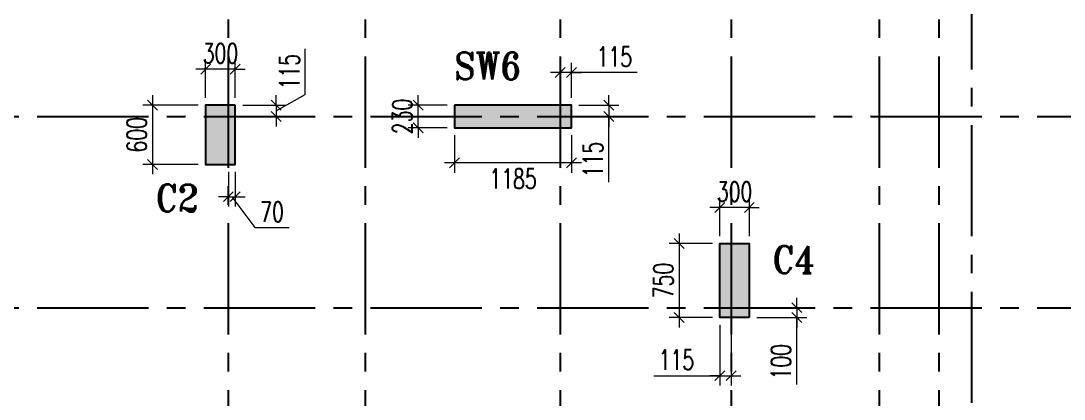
# Model space of a CAD drawing. Header units: millimetres. Extents: x 1123469 to 1752051, y -126924 to 196924.
# Drawn here: x 1414340 to 1424903, y -17889 to -14061 of the extents above; entities that cross this region are included whole.
import ezdxf

# ---------------------------------------------------------------- set-up
doc = ezdxf.new("R2010")
doc.units = ezdxf.units.MM
doc.header["$LTSCALE"] = 500
doc.header["$MEASUREMENT"] = 0
doc.header["$PDMODE"] = 34
for name, pattern in [('CONTINOUS', [0]), ('DASHDOT', [1, 0.5, -0.25, 0, -0.25]), ('Site$0$CENTER2', [1.125, 0.75, -0.125, 0.125, -0.125])]:
    doc.linetypes.add(name, pattern=pattern)
doc.layers.get('Defpoints').update_dxf_attribs({"lineweight": 0})
for name, color, linetype, lineweight in [('COL. NO.', 1, 'DASHDOT', 15), ('CUT OUT', 1, 'Continuous', 13), ('dim-M', 1, 'Continuous', 15), ('TOWER COL HATCH', 253, 'Continuous', 20)]:
    doc.layers.add(name, color=color, linetype=linetype, lineweight=lineweight)
for name, color, linetype in [('GLASS', 5, 'Continuous'), ('GRID', 7, 'Continuous'), ('TOWER AREA COLUMN.', 6, 'Continuous')]:
    doc.layers.add(name, color=color, linetype=linetype)
doc.styles.add('2MM', font='romans.shx', dxfattribs={"width": 0.7})
doc.styles.add('ROMANT', font='romant__.ttf', dxfattribs={"width": 0.9, "height": 600})
doc.dimstyles.new('RAJESH', dxfattribs={"dimtxt": 200, "dimasz": 180, "dimexe": 100, "dimexo": 250, "dimgap": 50, "dimtad": 2, "dimdec": 0, "dimzin": 1, "dimdsep": 46, "dimtxsty": '2MM', "dimblk": 'OBLIQUE', "dimcen": 0, "dimdle": 100, "dimclrd": 1, "dimclre": 1, "dimclrt": 3, "dimadec": 0, "dimazin": 0, "dimtfac": 1, "dimtdec": 0, "dimtix": 1, "dimtmove": 2, "dimatfit": 3, "dimfxl": 1, "dimtolj": 1, "dimlwd": -1, "dimarcsym": 0})

# ---------------------------------------------------------------- blocks, each defined once
blk = doc.blocks.new('EEE')
at = {"layer": 'GRID', "color": 16, "linetype": 'Site$0$CENTER2', "ltscale": 3}
for points in [[(1416440.6, 258923.2), (1416440.6, 223711.9)], [(1417825.6, 258923.2), (1417825.6, 223711.9)], [(1419800.6, 258923.2), (1419800.6, 223711.9)], [(1421530.6, 258923.2), (1421530.6, 223711.9)], [(1423030.6, 258923.2), (1423030.6, 223711.9)], [(1423635.6, 258923.2), (1423635.6, 223711.9)], [(1424487.3, 258923.2), (1423965.6, 258229.8), (1423965.6, 223711.9)], [(1363880.9, 243128.8), (1442964.5, 243128.8)], [(1363880.9, 241193.8), (1442964.5, 241193.8)]]:
    blk.add_lwpolyline(points, dxfattribs=at)
blk = doc.blocks.new('3tgra')
at = {"layer": 'TOWER COL HATCH'}
h = blk.add_hatch(color=253, dxfattribs=at)
h.dxf.hatch_style = 1
h.paths.add_polyline_path([(1389010, 82702), (1389010, 82472), (1387826, 82472), (1387826, 82702)])
h = blk.add_hatch(color=253, dxfattribs=at)
h.dxf.hatch_style = 1
h.paths.add_polyline_path([(1391231, 82702), (1391531, 82702), (1391531, 82102), (1391231, 82102)])
h = blk.add_hatch(color=253, dxfattribs=at)
h.dxf.hatch_style = 1
h.paths.add_polyline_path([(1386026, 80552), (1386326, 80552), (1386326, 81302), (1386026, 81302)])
at = {"layer": 'TOWER AREA COLUMN.', "color": 4}
for points in [[(1389010, 82702), (1389010, 82472), (1387826, 82472), (1387826, 82702)], [(1391231, 82702), (1391531, 82702), (1391531, 82102), (1391231, 82102)], [(1386026, 80552), (1386326, 80552), (1386326, 81302), (1386026, 81302)]]:
    blk.add_lwpolyline(points, close=True, dxfattribs=at)
blk = doc.blocks.new('_Oblique')
at = {"color": 0, "linetype": 'ByBlock', "lineweight": -2}
blk.add_line((-0.5, -0.5), (0.5, 0.5), dxfattribs=at)
blk = doc.blocks.new('*D1363')
at = {"layer": 'Defpoints', "color": 0, "ltscale": 100, "transparency": 16777216}
for p in [(1419916, 82702), (1419916, 82587), (1420293, 82587)]:
    blk.add_point(p, dxfattribs=at)
at = {"layer": 'dim-M', "color": 1, "ltscale": 100, "transparency": 16777216}
for p, q in [((1420293, 82702), (1420293, 82802)), ((1420293, 82702), (1420293, 82587)), ((1420293, 82702), (1420293, 82587)), ((1420293, 82587), (1420293, 82487)), ((1420293, 81921), (1420293, 82587))]:
    blk.add_line(p, q, dxfattribs=at)
at = {"layer": 'dim-M', "color": 1, "lineweight": -2, "ltscale": 100, "transparency": 16777216}
for p, q in [((1419991, 82702), (1420393, 82702)), ((1419991, 82587), (1420393, 82587))]:
    blk.add_line(p, q, dxfattribs=at)
at = {"layer": 'dim-M', "color": 1, "ltscale": 100, "transparency": 16777216, "xscale": 100, "yscale": 100, "zscale": 100}
for p, rotation in [((1420293, 82702), 270), ((1420293, 82587), 90)]:
    blk.add_blockref('_Oblique', p, dxfattribs=dict(at, rotation=rotation))
at = {"layer": 'dim-M', "color": 3, "ltscale": 100, "transparency": 16777216, "insert": (1420133, 82151), "char_height": 200, "attachment_point": 5, "rotation": 90, "style": '2MM'}
blk.add_mtext('\\A1;115', dxfattribs=at)
blk = doc.blocks.new('*D1364')
at = {"layer": 'Defpoints', "color": 0, "ltscale": 100, "transparency": 16777216}
for p in [(1419801, 83031), (1419801, 82702), (1419916, 82702)]:
    blk.add_point(p, dxfattribs=at)
at = {"layer": 'dim-M', "color": 1, "lineweight": -2, "ltscale": 100, "transparency": 16777216}
for p, q in [((1419801, 82777), (1419801, 83131)), ((1419916, 82777), (1419916, 83131))]:
    blk.add_line(p, q, dxfattribs=at)
at = {"layer": 'dim-M', "color": 1, "ltscale": 100, "transparency": 16777216}
for p, q in [((1419801, 83031), (1419701, 83031)), ((1419916, 83031), (1419801, 83031)), ((1419916, 83031), (1419801, 83031)), ((1419916, 83031), (1420016, 83031)), ((1420579, 83031), (1419916, 83031))]:
    blk.add_line(p, q, dxfattribs=at)
at = {"layer": 'dim-M', "color": 1, "ltscale": 100, "transparency": 16777216, "xscale": 100, "yscale": 100, "zscale": 100}
blk.add_blockref('_Oblique', (1419801, 83031), dxfattribs=at)
at = {"layer": 'dim-M', "color": 1, "ltscale": 100, "transparency": 16777216, "xscale": 100, "yscale": 100, "zscale": 100, "rotation": 180}
blk.add_blockref('_Oblique', (1419916, 83031), dxfattribs=at)
at = {"layer": 'dim-M', "color": 3, "ltscale": 100, "transparency": 16777216, "insert": (1420349, 83191), "char_height": 200, "attachment_point": 5, "style": '2MM'}
blk.add_mtext('\\A1;115', dxfattribs=at)
blk = doc.blocks.new('*D1365')
at = {"layer": 'Defpoints', "color": 0, "ltscale": 100, "transparency": 16777216}
for p in [(1418363, 82702), (1418731, 82702), (1418731, 82472)]:
    blk.add_point(p, dxfattribs=at)
at = {"layer": 'dim-M', "color": 1, "ltscale": 100, "transparency": 16777216}
for p, q in [((1418363, 82702), (1418363, 82802)), ((1418363, 82472), (1418363, 82702)), ((1418363, 82472), (1418363, 82372))]:
    blk.add_line(p, q, dxfattribs=at)
at = {"layer": 'dim-M', "color": 1, "lineweight": -2, "ltscale": 100, "transparency": 16777216}
for p, q in [((1418656, 82702), (1418263, 82702)), ((1418656, 82472), (1418263, 82472))]:
    blk.add_line(p, q, dxfattribs=at)
at = {"layer": 'dim-M', "color": 1, "ltscale": 100, "transparency": 16777216, "xscale": 100, "yscale": 100, "zscale": 100}
for p, rotation in [((1418363, 82702), 270), ((1418363, 82472), 90)]:
    blk.add_blockref('_Oblique', p, dxfattribs=dict(at, rotation=rotation))
at = {"layer": 'dim-M', "color": 3, "ltscale": 100, "transparency": 16777216, "insert": (1418203, 82587), "char_height": 200, "attachment_point": 5, "rotation": 90, "style": '2MM'}
blk.add_mtext('\\A1;230', dxfattribs=at)
blk = doc.blocks.new('*D1366')
at = {"layer": 'Defpoints', "color": 0, "ltscale": 100, "transparency": 16777216}
for p in [(1418731, 82472), (1419916, 82472), (1418731, 82117)]:
    blk.add_point(p, dxfattribs=at)
at = {"layer": 'dim-M', "color": 1, "lineweight": -2, "ltscale": 100, "transparency": 16777216}
for p, q in [((1418731, 82397), (1418731, 82017)), ((1419916, 82397), (1419916, 82017))]:
    blk.add_line(p, q, dxfattribs=at)
at = {"layer": 'dim-M', "color": 1, "ltscale": 100, "transparency": 16777216}
blk.add_line((1420016, 82117), (1418631, 82117), dxfattribs=at)
at = {"layer": 'dim-M', "color": 1, "ltscale": 100, "transparency": 16777216, "xscale": 100, "yscale": 100, "zscale": 100, "rotation": 180}
blk.add_blockref('_Oblique', (1418731, 82117), dxfattribs=at)
at = {"layer": 'dim-M', "color": 1, "ltscale": 100, "transparency": 16777216, "xscale": 100, "yscale": 100, "zscale": 100}
blk.add_blockref('_Oblique', (1419916, 82117), dxfattribs=at)
at = {"layer": 'dim-M', "color": 3, "ltscale": 100, "transparency": 16777216, "insert": (1419323, 81957), "char_height": 200, "attachment_point": 5, "style": '2MM'}
blk.add_mtext('\\A1;1185', dxfattribs=at)
blk = doc.blocks.new('*D1558')
at = {"layer": 'Defpoints', "color": 0, "ltscale": 100, "transparency": 16777216}
for p in [(1416211, 83066), (1416211, 82702), (1416511, 82702)]:
    blk.add_point(p, dxfattribs=at)
at = {"layer": 'dim-M', "color": 1, "lineweight": -2, "ltscale": 100, "transparency": 16777216}
for p, q in [((1416211, 82777), (1416211, 83166)), ((1416511, 82777), (1416511, 83166))]:
    blk.add_line(p, q, dxfattribs=at)
at = {"layer": 'dim-M', "color": 1, "ltscale": 100, "transparency": 16777216}
for p, q in [((1416211, 83066), (1416111, 83066)), ((1416511, 83066), (1416211, 83066)), ((1416511, 83066), (1416611, 83066))]:
    blk.add_line(p, q, dxfattribs=at)
at = {"layer": 'dim-M', "color": 1, "ltscale": 100, "transparency": 16777216, "xscale": 100, "yscale": 100, "zscale": 100}
blk.add_blockref('_Oblique', (1416211, 83066), dxfattribs=at)
at = {"layer": 'dim-M', "color": 1, "ltscale": 100, "transparency": 16777216, "xscale": 100, "yscale": 100, "zscale": 100, "rotation": 180}
blk.add_blockref('_Oblique', (1416511, 83066), dxfattribs=at)
at = {"layer": 'dim-M', "color": 3, "ltscale": 100, "transparency": 16777216, "insert": (1416361, 83226), "char_height": 200, "attachment_point": 5, "style": '2MM'}
blk.add_mtext('\\A1;300', dxfattribs=at)
blk = doc.blocks.new('*D1559')
at = {"layer": 'Defpoints', "color": 0, "ltscale": 100, "transparency": 16777216}
for p in [(1416211, 82702), (1415674, 82102), (1416211, 82102)]:
    blk.add_point(p, dxfattribs=at)
at = {"layer": 'dim-M', "color": 1, "ltscale": 100, "transparency": 16777216}
blk.add_line((1415674, 82802), (1415674, 82002), dxfattribs=at)
at = {"layer": 'dim-M', "color": 1, "lineweight": -2, "ltscale": 100, "transparency": 16777216}
for p, q in [((1416136, 82702), (1415574, 82702)), ((1416136, 82102), (1415574, 82102))]:
    blk.add_line(p, q, dxfattribs=at)
at = {"layer": 'dim-M', "color": 1, "ltscale": 100, "transparency": 16777216, "xscale": 100, "yscale": 100, "zscale": 100}
for p, rotation in [((1415674, 82702), 90), ((1415674, 82102), 270)]:
    blk.add_blockref('_Oblique', p, dxfattribs=dict(at, rotation=rotation))
at = {"layer": 'dim-M', "color": 3, "ltscale": 100, "transparency": 16777216, "insert": (1415514, 82402), "char_height": 200, "attachment_point": 5, "rotation": 90, "style": '2MM'}
blk.add_mtext('\\A1;600', dxfattribs=at)
blk = doc.blocks.new('*D1560')
at = {"layer": 'Defpoints', "color": 0, "ltscale": 100, "transparency": 16777216}
for p in [(1416511, 82702), (1416511, 82587), (1416926, 82587)]:
    blk.add_point(p, dxfattribs=at)
at = {"layer": 'dim-M', "color": 1, "ltscale": 100, "transparency": 16777216}
for p, q in [((1417220, 82810), (1417220, 83270)), ((1416926, 82644), (1417220, 82810)), ((1416926, 82702), (1416926, 82802)), ((1416926, 82702), (1416926, 82587)), ((1416926, 82702), (1416926, 82587)), ((1416926, 82587), (1416926, 82487))]:
    blk.add_line(p, q, dxfattribs=at)
at = {"layer": 'dim-M', "color": 1, "lineweight": -2, "ltscale": 100, "transparency": 16777216}
for p, q in [((1416586, 82702), (1417026, 82702)), ((1416586, 82587), (1417026, 82587))]:
    blk.add_line(p, q, dxfattribs=at)
at = {"layer": 'dim-M', "color": 1, "ltscale": 100, "transparency": 16777216, "xscale": 100, "yscale": 100, "zscale": 100}
for p, rotation in [((1416926, 82702), 270), ((1416926, 82587), 90)]:
    blk.add_blockref('_Oblique', p, dxfattribs=dict(at, rotation=rotation))
at = {"layer": 'dim-M', "color": 3, "ltscale": 100, "transparency": 16777216, "insert": (1417060, 83040), "char_height": 200, "attachment_point": 5, "rotation": 90, "style": '2MM'}
blk.add_mtext('\\A1;115', dxfattribs=at)
blk = doc.blocks.new('*D1561')
at = {"layer": 'Defpoints', "color": 0, "ltscale": 100, "transparency": 16777216}
for p in [(1416441, 82102), (1416511, 82102), (1416511, 81775)]:
    blk.add_point(p, dxfattribs=at)
at = {"layer": 'dim-M', "color": 1, "lineweight": -2, "ltscale": 100, "transparency": 16777216}
for p, q in [((1416441, 82027), (1416441, 81675)), ((1416511, 82027), (1416511, 81675))]:
    blk.add_line(p, q, dxfattribs=at)
at = {"layer": 'dim-M', "color": 1, "ltscale": 100, "transparency": 16777216}
for p, q in [((1416441, 81775), (1416341, 81775)), ((1416441, 81775), (1416511, 81775)), ((1416441, 81775), (1416511, 81775)), ((1416476, 81775), (1416709, 81462)), ((1416511, 81775), (1416611, 81775)), ((1416709, 81462), (1417056, 81462))]:
    blk.add_line(p, q, dxfattribs=at)
at = {"layer": 'dim-M', "color": 1, "ltscale": 100, "transparency": 16777216, "xscale": 100, "yscale": 100, "zscale": 100}
blk.add_blockref('_Oblique', (1416441, 81775), dxfattribs=at)
at = {"layer": 'dim-M', "color": 1, "ltscale": 100, "transparency": 16777216, "xscale": 100, "yscale": 100, "zscale": 100, "rotation": 180}
blk.add_blockref('_Oblique', (1416511, 81775), dxfattribs=at)
at = {"layer": 'dim-M', "color": 3, "ltscale": 100, "transparency": 16777216, "insert": (1416883, 81622), "char_height": 200, "attachment_point": 5, "style": '2MM'}
blk.add_mtext('\\A1;70', dxfattribs=at)
blk = doc.blocks.new('*D1566')
at = {"layer": 'Defpoints', "color": 0, "ltscale": 100, "transparency": 16777216}
for p in [(1421416, 81666), (1421416, 81302), (1421716, 81302)]:
    blk.add_point(p, dxfattribs=at)
at = {"layer": 'dim-M', "color": 1, "lineweight": -2, "ltscale": 100, "transparency": 16777216}
for p, q in [((1421416, 81377), (1421416, 81766)), ((1421716, 81377), (1421716, 81766))]:
    blk.add_line(p, q, dxfattribs=at)
at = {"layer": 'dim-M', "color": 1, "ltscale": 100, "transparency": 16777216}
for p, q in [((1421416, 81666), (1421316, 81666)), ((1421716, 81666), (1421416, 81666)), ((1421716, 81666), (1421816, 81666))]:
    blk.add_line(p, q, dxfattribs=at)
at = {"layer": 'dim-M', "color": 1, "ltscale": 100, "transparency": 16777216, "xscale": 100, "yscale": 100, "zscale": 100}
blk.add_blockref('_Oblique', (1421416, 81666), dxfattribs=at)
at = {"layer": 'dim-M', "color": 1, "ltscale": 100, "transparency": 16777216, "xscale": 100, "yscale": 100, "zscale": 100, "rotation": 180}
blk.add_blockref('_Oblique', (1421716, 81666), dxfattribs=at)
at = {"layer": 'dim-M', "color": 3, "ltscale": 100, "transparency": 16777216, "insert": (1421566, 81826), "char_height": 200, "attachment_point": 5, "style": '2MM'}
blk.add_mtext('\\A1;300', dxfattribs=at)
blk = doc.blocks.new('*D1567')
at = {"layer": 'Defpoints', "color": 0, "ltscale": 100, "transparency": 16777216}
for p in [(1421416, 81302), (1421005, 80552), (1421416, 80552)]:
    blk.add_point(p, dxfattribs=at)
at = {"layer": 'dim-M', "color": 1, "ltscale": 100, "transparency": 16777216}
blk.add_line((1421005, 81402), (1421005, 80452), dxfattribs=at)
at = {"layer": 'dim-M', "color": 1, "lineweight": -2, "ltscale": 100, "transparency": 16777216}
for p, q in [((1421341, 81302), (1420905, 81302)), ((1421341, 80552), (1420905, 80552))]:
    blk.add_line(p, q, dxfattribs=at)
at = {"layer": 'dim-M', "color": 1, "ltscale": 100, "transparency": 16777216, "xscale": 100, "yscale": 100, "zscale": 100}
for p, rotation in [((1421005, 81302), 90), ((1421005, 80552), 270)]:
    blk.add_blockref('_Oblique', p, dxfattribs=dict(at, rotation=rotation))
at = {"layer": 'dim-M', "color": 3, "ltscale": 100, "transparency": 16777216, "insert": (1420845, 80927), "char_height": 200, "attachment_point": 5, "rotation": 90, "style": '2MM'}
blk.add_mtext('\\A1;750', dxfattribs=at)
blk = doc.blocks.new('*D1568')
at = {"layer": 'Defpoints', "color": 0, "ltscale": 100, "transparency": 16777216}
for p in [(1421716, 80652), (1421716, 80552), (1422196, 80552)]:
    blk.add_point(p, dxfattribs=at)
at = {"layer": 'dim-M', "color": 1, "ltscale": 100, "transparency": 16777216}
for p, q in [((1422196, 80652), (1422196, 80752)), ((1422196, 80652), (1422196, 80552)), ((1422196, 80652), (1422196, 80552)), ((1422196, 80552), (1422196, 80452)), ((1422196, 79875), (1422196, 80552))]:
    blk.add_line(p, q, dxfattribs=at)
at = {"layer": 'dim-M', "color": 1, "lineweight": -2, "ltscale": 100, "transparency": 16777216}
for p, q in [((1421791, 80652), (1422296, 80652)), ((1421791, 80552), (1422296, 80552))]:
    blk.add_line(p, q, dxfattribs=at)
at = {"layer": 'dim-M', "color": 1, "ltscale": 100, "transparency": 16777216, "xscale": 100, "yscale": 100, "zscale": 100}
for p, rotation in [((1422196, 80652), 270), ((1422196, 80552), 90)]:
    blk.add_blockref('_Oblique', p, dxfattribs=dict(at, rotation=rotation))
at = {"layer": 'dim-M', "color": 3, "ltscale": 100, "transparency": 16777216, "insert": (1422036, 80105), "char_height": 200, "attachment_point": 5, "rotation": 90, "style": '2MM'}
blk.add_mtext('\\A1;100', dxfattribs=at)
blk = doc.blocks.new('*D1569')
at = {"layer": 'Defpoints', "color": 0, "ltscale": 100, "transparency": 16777216}
for p in [(1421416, 80552), (1421531, 80552), (1421531, 79964)]:
    blk.add_point(p, dxfattribs=at)
at = {"layer": 'dim-M', "color": 1, "lineweight": -2, "ltscale": 100, "transparency": 16777216}
for p, q in [((1421416, 80477), (1421416, 79864)), ((1421531, 80477), (1421531, 79864))]:
    blk.add_line(p, q, dxfattribs=at)
at = {"layer": 'dim-M', "color": 1, "ltscale": 100, "transparency": 16777216}
for p, q in [((1420747, 79964), (1421416, 79964)), ((1421416, 79964), (1421316, 79964)), ((1421416, 79964), (1421531, 79964)), ((1421416, 79964), (1421531, 79964)), ((1421531, 79964), (1421631, 79964))]:
    blk.add_line(p, q, dxfattribs=at)
at = {"layer": 'dim-M', "color": 1, "ltscale": 100, "transparency": 16777216, "xscale": 100, "yscale": 100, "zscale": 100}
blk.add_blockref('_Oblique', (1421416, 79964), dxfattribs=at)
at = {"layer": 'dim-M', "color": 1, "ltscale": 100, "transparency": 16777216, "xscale": 100, "yscale": 100, "zscale": 100, "rotation": 180}
blk.add_blockref('_Oblique', (1421531, 79964), dxfattribs=at)
at = {"layer": 'dim-M', "color": 3, "ltscale": 100, "transparency": 16777216, "insert": (1420977, 80124), "char_height": 200, "attachment_point": 5, "style": '2MM'}
blk.add_mtext('\\A1;115', dxfattribs=at)
blk = doc.blocks.new('G012')
at = {"layer": 'COL. NO.', "color": 7, "linetype": 'CONTINOUS', "style": 'ROMANT', "width": 0.9}
blk.add_text('SW6', height=275, dxfattribs=at).set_placement((1418729.7, 82960.3, 0))
at = {"layer": 'COL. NO.', "color": 4, "linetype": 'CONTINOUS', "style": 'ROMANT', "width": 0.9}
for s, p in [('C2', (1415704.2, 81624.8, 0)), ('C4', (1421948.9, 81001.3, 0))]:
    blk.add_text(s, height=275, dxfattribs=at).set_placement(p)
at = {"layer": 'dim-M', "ltscale": 100}
for base, p1, p2, angle, picture, middle in [((1416210.6, 83066.1), (1416510.6, 82701.7), (1416210.6, 82701.7), 180, '*D1558', (1416360.6, 83226.1)), ((1418363.3, 82701.7), (1418731.3, 82471.7), (1418731.3, 82701.7), 90, '*D1365', (1418203.3, 82586.7)), ((1418730.6, 82116.9), (1419915.6, 82471.7), (1418730.6, 82471.7), 180, '*D1366', (1419323.1, 81956.9)), ((1421415.6, 81666.1), (1421715.6, 81301.7), (1421415.6, 81301.7), 180, '*D1566', (1421565.6, 81826.1)), ((1421004.9, 80551.7), (1421415.6, 81301.7), (1421415.6, 80551.7), 90, '*D1567', (1420844.9, 80926.7))]:
    dim = blk.add_linear_dim(base=base, p1=p1, p2=p2, angle=angle, dimstyle='RAJESH', override={"dimasz": 100, "dimexo": 75, "dimgap": 60, "dimtmove": 1}, dxfattribs=at)
    dim.commit()
    dim.dimension.update_dxf_attribs({"geometry": picture, "text_midpoint": middle})
for base, p1, p2, angle, picture, middle in [((1416926.2, 82586.7), (1416510.6, 82701.7), (1416510.6, 82586.7), 90, '*D1560', (1417220.3, 82869.6)), ((1419800.6, 83031.3), (1419915.6, 82701.7), (1419800.6, 82701.7), 180, '*D1364', (1420348.8, 83025.6)), ((1415674, 82101.7), (1416210.6, 82701.7), (1416210.6, 82101.7), 90, '*D1559', (1415674, 82401.7)), ((1420292.6, 82586.7), (1419915.6, 82701.7), (1419915.6, 82586.7), 90, '*D1363', (1420249.6, 82151.4)), ((1416510.6, 81774.6), (1416440.6, 82101.7), (1416510.6, 82101.7), 180, '*D1561', (1416769.4, 81462.2)), ((1422195.5, 80551.7), (1421715.6, 80651.7), (1421715.6, 80551.7), 90, '*D1568', (1422355.5, 80104.8)), ((1421530.6, 79963.9), (1421415.6, 80551.7), (1421530.6, 80551.7), 180, '*D1569', (1420977.2, 79943.7))]:
    dim = blk.add_linear_dim(base=base, p1=p1, p2=p2, angle=angle, dimstyle='RAJESH', override={"dimasz": 100, "dimexo": 75, "dimgap": 60, "dimtmove": 1}, dxfattribs=at)
    dim.commit()
    dim.dimension.update_dxf_attribs({"geometry": picture, "text_midpoint": middle, "dimtype": 128})

msp = doc.modelspace()

# ---------------------------------------------------------------- block references
at = {"layer": 'CUT OUT', "color": 4, "xscale": -1}
msp.add_blockref('3tgra', (2807741.3, -97615.5), dxfattribs=at)
at = {"layer": 'dim-M', "color": 4}
msp.add_blockref('G012', (0, -97615.5), dxfattribs=at)
at = {"layer": 'GLASS', "color": 4}
msp.add_blockref('EEE', (0, -258157.5), dxfattribs=at)

doc.saveas('drawing.dxf')
